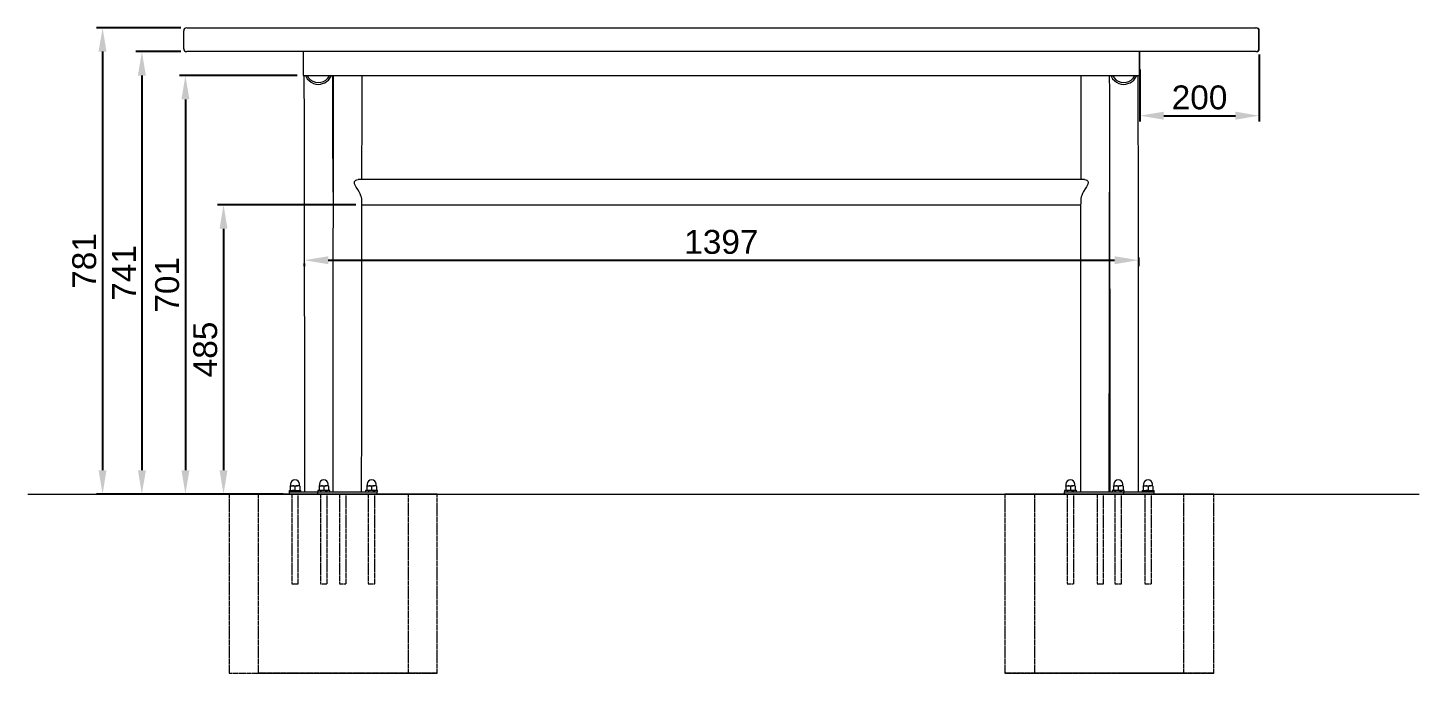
# Model space of a CAD drawing. Header units: millimetres. Extents: x -310 to 4383, y 665 to 4113.
# Drawn here: x -310 to 2019, y 3032 to 4113 of the extents above; entities that cross this region are included whole.
import ezdxf

# ---------------------------------------------------------------- set-up
doc = ezdxf.new("R2010")
doc.units = ezdxf.units.MM
doc.linetypes.add('HIDDEN', pattern=[1.905, 1.27, -0.635])
for name, color, linetype, lineweight in [('ZANO_R', 7, 'Continuous', 0), ('ZANO_R_przerywana', 7, 'HIDDEN', 0), ('ZANO_W', 1, 'Continuous', 0)]:
    doc.layers.add(name, color=color, linetype=linetype, lineweight=lineweight)
doc.styles.add('Arial', font='arial.ttf')
doc.styles.get("Standard").update_dxf_attribs({"font": 'ARIALUNI.TTF'})
doc.dimstyles.new('pl i ang', dxfattribs={"dimtxt": 50, "dimasz": 50, "dimexe": 1.25, "dimexo": 0.625, "dimgap": 10, "dimtad": 1, "dimtoh": 1, "dimtxsty": 'Standard', "dimcen": 2.5, "dimclrd": 1, "dimclre": 1, "dimclrt": 1, "dimadec": 0, "dimazin": 0, "dimtfac": 1, "dimtmove": 0, "dimatfit": 3, "dimfxl": 1, "dimarcsym": 1})

# ---------------------------------------------------------------- blocks, each defined once
blk = doc.blocks.new('*D410')
at = {"layer": 'ZANO_W', "color": 1, "lineweight": -2}
for p, q in [((238.8, 3816.5), (7.2, 3816.5)), ((17.2, 3776.5), (17.2, 3371.7)), ((116.8, 3331.7), (7.2, 3331.7))]:
    blk.add_line(p, q, dxfattribs=at)
at = {"layer": 'ZANO_W', "color": 1}
for points in [[(23.8, 3776.5), (10.5, 3776.5), (17.2, 3816.5)], [(10.5, 3371.7), (23.8, 3371.7), (17.2, 3331.7)]]:
    blk.add_solid(points, dxfattribs=at)
at = {"layer": 'ZANO_W', "color": 1, "insert": (-13.3, 3574.1), "char_height": 40, "attachment_point": 5, "rotation": 90, "style": 'Arial'}
blk.add_mtext('485', dxfattribs=at)
blk = doc.blocks.new('*D411')
at = {"layer": 'ZANO_W', "color": 1, "lineweight": -2}
for p, q in [((140.5, 4033.1), (-56.6, 4033.1)), ((-46.6, 3993.1), (-46.6, 3371.7)), ((65.1, 3331.7), (-56.6, 3331.7))]:
    blk.add_line(p, q, dxfattribs=at)
at = {"layer": 'ZANO_W', "color": 1}
for points in [[(-39.9, 3993.1), (-53.3, 3993.1), (-46.6, 4033.1)], [(-53.3, 3371.7), (-39.9, 3371.7), (-46.6, 3331.7)]]:
    blk.add_solid(points, dxfattribs=at)
at = {"layer": 'ZANO_W', "color": 1, "insert": (-77, 3682.4), "char_height": 40, "attachment_point": 5, "rotation": 90, "style": 'Arial'}
blk.add_mtext('701', dxfattribs=at)
blk = doc.blocks.new('*D412')
at = {"layer": 'ZANO_W', "color": 1, "lineweight": -2}
for p, q in [((-54.5, 4073.1), (-129.5, 4073.1)), ((-119.5, 4033.1), (-119.5, 3371.7)), ((16.8, 3331.7), (-129.5, 3331.7))]:
    blk.add_line(p, q, dxfattribs=at)
at = {"layer": 'ZANO_W', "color": 1}
for points in [[(-112.8, 4033.1), (-126.1, 4033.1), (-119.5, 4073.1)], [(-126.1, 3371.7), (-112.8, 3371.7), (-119.5, 3331.7)]]:
    blk.add_solid(points, dxfattribs=at)
at = {"layer": 'ZANO_W', "color": 1, "insert": (-149.6, 3702.4), "char_height": 40, "attachment_point": 5, "rotation": 90, "style": 'Arial'}
blk.add_mtext('741', dxfattribs=at)
blk = doc.blocks.new('*D413')
at = {"layer": 'ZANO_W', "color": 1, "lineweight": -2}
for p, q in [((-54.5, 4113.1), (-195.3, 4113.1)), ((-185.3, 4073.1), (-185.3, 3371.7)), ((115.9, 3331.7), (-195.3, 3331.7))]:
    blk.add_line(p, q, dxfattribs=at)
at = {"layer": 'ZANO_W', "color": 1}
for points in [[(-178.7, 4073.1), (-192, 4073.1), (-185.3, 4113.1)], [(-192, 3371.7), (-178.7, 3371.7), (-185.3, 3331.7)]]:
    blk.add_solid(points, dxfattribs=at)
at = {"layer": 'ZANO_W', "color": 1, "insert": (-215.8, 3722.4), "char_height": 40, "attachment_point": 5, "rotation": 90, "style": 'Arial'}
blk.add_mtext('781', dxfattribs=at)
blk = doc.blocks.new('*D424')
at = {"layer": 'ZANO_W', "color": 1, "lineweight": -2}
for p, q in [((1548.9, 3728.1), (1548.9, 3713.7)), ((152.4, 3718.4), (152.4, 3713.7)), ((192.4, 3723.7), (1508.9, 3723.7))]:
    blk.add_line(p, q, dxfattribs=at)
at = {"layer": 'ZANO_W', "color": 1}
for points in [[(192.4, 3730.3), (192.4, 3717), (152.4, 3723.7)], [(1508.9, 3717), (1508.9, 3730.3), (1548.9, 3723.7)]]:
    blk.add_solid(points, dxfattribs=at)
at = {"layer": 'ZANO_W', "color": 1, "insert": (850.6, 3754.1), "char_height": 40, "attachment_point": 5, "style": 'Arial'}
blk.add_mtext('1397', dxfattribs=at)
blk = doc.blocks.new('*D425')
at = {"layer": 'ZANO_W', "color": 1, "lineweight": -2}
for p, q in [((1751.1, 4068.1), (1751.1, 3955.8)), ((1551.1, 4043.1), (1551.1, 3955.8)), ((1591.1, 3965.8), (1711.1, 3965.8))]:
    blk.add_line(p, q, dxfattribs=at)
at = {"layer": 'ZANO_W', "color": 1}
for points in [[(1591.1, 3972.5), (1591.1, 3959.1), (1551.1, 3965.8)], [(1711.1, 3959.1), (1711.1, 3972.5), (1751.1, 3965.8)]]:
    blk.add_solid(points, dxfattribs=at)
at = {"layer": 'ZANO_W', "color": 1, "insert": (1651.1, 3996.2), "char_height": 40, "attachment_point": 5, "style": 'Arial'}
blk.add_mtext('200', dxfattribs=at)

msp = doc.modelspace()

# ---------------------------------------------------------------- linework, layer by layer
at = {"layer": 'ZANO_R'}
for p, q in [((-49.5, 4078.1), (-49.5, 4108.1)), ((-44.5, 4113.1), (1745.5, 4113.1)), ((1745.5, 4113.1), (1745.6, 4113.1)), ((1745.5, 4113.1), (1745.5, 4113.1)), ((1745.6, 4113.1), (1745.6, 4113.1)), ((1745.6, 4113.1), (1745.7, 4113.1)), ((1745.7, 4113.1), (1745.7, 4113.1)), ((1745.7, 4113.1), (1745.8, 4113.1)), ((1745.7, 4113.1), (1745.7, 4113.1)), ((1745.8, 4113.1), (1745.8, 4113.1)), ((1745.8, 4113.1), (1745.9, 4113.1)), ((1745.9, 4113.1), (1745.9, 4113.1)), ((1745.9, 4113.1), (1746, 4113.1)), ((1746, 4113.1), (1746, 4113.1)), ((1746, 4113.1), (1746.1, 4113.1)), ((1750.5, 4078.1), (1750.5, 4108.1)), ((1750.6, 4078.1), (1750.6, 4108.1)), ((1750.7, 4078.1), (1750.7, 4108.1)), ((1750.8, 4078.1), (1750.8, 4108.1)), ((1750.9, 4078.1), (1750.9, 4108.1)), ((1751, 4078.1), (1751, 4108.1)), ((1751.1, 4078.1), (1751.1, 4108.1)), ((1745.5, 4073.1), (-44.5, 4073.1)), ((150.5, 4073.1), (150.5, 4033.1)), ((1550.5, 4033.1), (1550.5, 4073.1)), ((1551.1, 4033.1), (1551.1, 4073.1)), ((1745.6, 4073.1), (1745.5, 4073.1)), ((1745.5, 4073.1), (1745.5, 4073.1)), ((1745.6, 4073.1), (1745.6, 4073.1)), ((1745.7, 4073.1), (1745.6, 4073.1)), ((1745.7, 4073.1), (1745.7, 4073.1)), ((1745.8, 4073.1), (1745.7, 4073.1)), ((1745.7, 4073.1), (1745.7, 4073.1)), ((1745.8, 4073.1), (1745.8, 4073.1)), ((1745.9, 4073.1), (1745.8, 4073.1)), ((1745.9, 4073.1), (1745.9, 4073.1)), ((1746, 4073.1), (1745.9, 4073.1)), ((1746, 4073.1), (1746, 4073.1)), ((1746.1, 4073.1), (1746, 4073.1)), ((150.5, 4033.1), (1550.5, 4033.1)), ((1550.5, 4033.1), (1551.1, 4033.1)), ((176, 4021.4), (176, 4021.4)), ((1524.2, 4021.4), (1524.2, 4021.4)), ((1458.5, 3858.9), (242.5, 3858.9)), ((248.8, 3816.5), (1452.1, 3816.5)), ((-310.4, 3331.7), (2018.8, 3331.7)), ((26.8, 3331.7), (75.1, 3331.7)), ((26.8, 3331.7), (326.7, 3331.7)), ((75.1, 3331.7), (225.1, 3331.7)), ((375.1, 3331.7), (75.1, 3331.7)), ((75.1, 3331.7), (176.7, 3331.7)), ((126.8, 3337.7), (126.8, 3335.7)), ((126.8, 3337.7), (146.8, 3337.7)), ((126.8, 3335.7), (126.8, 3331.7)), ((126.8, 3335.7), (174.4, 3335.7)), ((128.8, 3345), (128.8, 3345.7)), ((128.8, 3345.7), (132.8, 3345.7)), ((128.8, 3345), (128.8, 3338.4)), ((128.8, 3337.7), (128.8, 3338.4)), ((129.3, 3348.2), (129.3, 3345.9)), ((131.3, 3331.7), (142.3, 3331.7)), ((132.8, 3345.7), (140.8, 3345.7)), ((136.8, 3345), (136.8, 3338.4)), ((144.8, 3345.7), (140.8, 3345.7)), ((144.3, 3345.9), (144.3, 3348.2)), ((144.8, 3345), (144.8, 3345.7)), ((144.8, 3345), (144.8, 3338.4)), ((144.8, 3337.7), (144.8, 3338.4)), ((146.8, 3335.7), (146.8, 3337.7)), ((174.4, 3335.7), (174.4, 3331.7)), ((174.4, 3335.7), (274.2, 3335.7)), ((175.1, 3337.7), (175.1, 3335.7)), ((195.1, 3337.7), (175.1, 3337.7)), ((177.1, 3345), (177.1, 3345.7)), ((177.1, 3345.7), (181.1, 3345.7)), ((177.1, 3345), (177.1, 3338.4)), ((177.1, 3337.7), (177.1, 3338.4)), ((177.6, 3348.2), (177.6, 3345.9)), ((179.6, 3331.7), (190.6, 3331.7)), ((181.1, 3345.7), (189.1, 3345.7)), ((185.1, 3345), (185.1, 3338.4)), ((193.1, 3345.7), (189.1, 3345.7)), ((192.6, 3345.9), (192.6, 3348.2)), ((193.1, 3345), (193.1, 3345.7)), ((193.1, 3345), (193.1, 3338.4)), ((193.1, 3337.7), (193.1, 3338.4)), ((195.1, 3335.7), (195.1, 3337.7)), ((211.3, 3331.7), (222.3, 3331.7)), ((225.1, 3331.7), (375.1, 3331.7)), ((255.1, 3337.7), (255.1, 3335.7)), ((275.1, 3337.7), (255.1, 3337.7)), ((257.1, 3345), (257.1, 3345.7)), ((257.1, 3345.7), (261.1, 3345.7)), ((257.1, 3345), (257.1, 3338.4)), ((257.1, 3337.7), (257.1, 3338.4)), ((257.6, 3348.2), (257.6, 3345.9)), ((259.6, 3331.7), (270.6, 3331.7)), ((261.1, 3345.7), (269.1, 3345.7)), ((265.1, 3345), (265.1, 3338.4)), ((273.1, 3345.7), (269.1, 3345.7)), ((272.6, 3345.9), (272.6, 3348.2)), ((273.1, 3345), (273.1, 3345.7)), ((273.1, 3345), (273.1, 3338.4)), ((273.1, 3337.7), (273.1, 3338.4)), ((275.1, 3335.7), (274.2, 3335.7)), ((274.4, 3331.7), (274.4, 3335.7)), ((275.1, 3335.7), (275.1, 3337.7)), ((1325, 3331.7), (1474.9, 3331.7)), ((1625, 3331.7), (1325, 3331.7)), ((1675, 3331.7), (1375.1, 3331.7)), ((1424.4, 3335.7), (1424.4, 3331.7)), ((1424.4, 3335.7), (1524.1, 3335.7)), ((1425, 3337.7), (1425, 3335.7)), ((1445, 3337.7), (1425, 3337.7)), ((1427, 3345), (1427, 3345.7)), ((1427, 3345.7), (1431, 3345.7)), ((1427, 3345), (1427, 3338.4)), ((1427, 3337.7), (1427, 3338.4)), ((1427.5, 3348.2), (1427.5, 3345.9)), ((1429.5, 3331.7), (1440.5, 3331.7)), ((1431, 3345.7), (1439, 3345.7)), ((1435, 3345), (1435, 3338.4)), ((1443, 3345.7), (1439, 3345.7)), ((1442.5, 3345.9), (1442.5, 3348.2)), ((1443, 3345), (1443, 3345.7)), ((1443, 3345), (1443, 3338.4)), ((1443, 3337.7), (1443, 3338.4)), ((1445, 3335.7), (1445, 3337.7)), ((1474.9, 3331.7), (1625, 3331.7)), ((1479.5, 3331.7), (1490.5, 3331.7)), ((1505, 3337.7), (1505, 3335.7)), ((1525, 3337.7), (1505, 3337.7)), ((1507, 3345), (1507, 3345.7)), ((1507, 3345.7), (1511, 3345.7)), ((1507, 3345), (1507, 3338.4)), ((1507, 3337.7), (1507, 3338.4)), ((1507.5, 3348.2), (1507.5, 3345.9)), ((1509.5, 3331.7), (1520.5, 3331.7)), ((1511, 3345.7), (1519, 3345.7)), ((1515, 3345), (1515, 3338.4)), ((1523, 3345.7), (1519, 3345.7)), ((1522.5, 3345.9), (1522.5, 3348.2)), ((1523, 3345), (1523, 3345.7)), ((1523, 3345), (1523, 3338.4)), ((1523, 3337.7), (1523, 3338.4)), ((1525, 3335.7), (1524.1, 3335.7)), ((1524.4, 3331.7), (1524.4, 3335.7)), ((1524.9, 3331.7), (1625, 3331.7)), ((1525, 3335.7), (1525, 3337.7)), ((1525, 3335.7), (1575, 3335.7)), ((1555, 3337.7), (1555, 3335.7)), ((1555, 3337.7), (1575, 3337.7)), ((1557, 3345), (1557, 3345.7)), ((1557, 3345.7), (1561, 3345.7)), ((1557, 3345), (1557, 3338.4)), ((1557, 3337.7), (1557, 3338.4)), ((1557.5, 3348.2), (1557.5, 3345.9)), ((1559.5, 3331.7), (1570.5, 3331.7)), ((1561, 3345.7), (1569, 3345.7)), ((1565, 3345), (1565, 3338.4)), ((1573, 3345.7), (1569, 3345.7)), ((1572.5, 3345.9), (1572.5, 3348.2)), ((1573, 3345), (1573, 3345.7)), ((1573, 3345), (1573, 3338.4)), ((1573, 3337.7), (1573, 3338.4)), ((1575, 3335.7), (1575, 3337.7)), ((1575, 3331.7), (1575, 3335.7)), ((1625, 3331.7), (1675, 3331.7))]:
    msp.add_line(p, q, dxfattribs=at)
at = {"layer": 'ZANO_R', "flags": 128}
for points in [[(151.9, 4033.1), (151.9, 4031.4), (151.9, 4023.7), (151.9, 4015.6), (151.9, 4007.3), (151.9, 3998.8), (152, 3989.9), (152, 3980.7), (152, 3971.3), (152, 3961.6), (152, 3951.6), (152.1, 3941.4), (152.1, 3930.8), (152.1, 3920), (152.1, 3909), (152.1, 3897.7), (152.2, 3886.1), (152.2, 3874.3), (152.2, 3862.2), (152.2, 3849.9), (152.2, 3837.3), (152.2, 3824.5), (152.3, 3811.5), (152.3, 3798.2), (152.3, 3784.7), (152.3, 3770.9), (152.3, 3757), (152.3, 3742.8), (152.4, 3728.4), (152.4, 3713.8), (152.4, 3698.9), (152.4, 3683.9), (152.4, 3668.7), (152.4, 3653.2), (152.4, 3637.6), (152.5, 3621.8), (152.5, 3605.8), (152.5, 3589.6), (152.5, 3573.2), (152.5, 3556.7), (152.5, 3540), (152.5, 3523.1), (152.5, 3506), (152.6, 3488.9), (152.6, 3471.5), (152.6, 3454), (152.6, 3436.4), (152.6, 3418.6), (152.6, 3400.7), (152.6, 3382.6), (152.6, 3364.5), (152.6, 3346.2), (152.6, 3335.7)], [(154.3, 4033.1), (154.8, 4031.8), (157.3, 4027.8), (160.3, 4024.5), (163.9, 4021.8), (167.6, 4019.9), (171.7, 4018.7), (175.5, 4018.3), (179.5, 4018.6), (183.1, 4019.5), (186.6, 4021), (189.8, 4023), (192.8, 4025.6), (195.3, 4028.7), (197.4, 4032.3), (197.7, 4033.1)], [(200.9, 4033.1), (200.9, 4031.5), (200.9, 4023.8), (200.9, 4015.7), (200.8, 4007.4), (200.8, 3998.8), (200.8, 3989.9), (200.8, 3980.8), (200.8, 3971.3), (200.7, 3961.6), (200.7, 3951.6), (200.7, 3941.4), (200.7, 3930.8), (200.7, 3920.1), (200.6, 3909), (200.6, 3897.7), (200.6, 3886.1), (200.6, 3874.3), (200.6, 3862.2), (200.5, 3849.9), (200.5, 3837.3), (200.5, 3824.5), (200.5, 3811.4), (200.5, 3798.1), (200.5, 3784.6), (200.4, 3770.9), (200.4, 3756.9), (200.4, 3742.7), (200.4, 3728.3), (200.4, 3713.7), (200.4, 3698.8), (200.4, 3683.8), (200.3, 3668.6), (200.3, 3653.1), (200.3, 3637.5), (200.3, 3621.7), (200.3, 3605.7), (200.3, 3589.5), (200.3, 3573.1), (200.2, 3556.6), (200.2, 3539.8), (200.2, 3523), (200.2, 3505.9), (200.2, 3488.7), (200.2, 3471.4), (200.2, 3453.9), (200.2, 3436.2), (200.2, 3418.5), (200.2, 3400.5), (200.1, 3382.5), (200.1, 3364.3), (200.1, 3346), (200.1, 3335.7)], [(200.5, 3837.7), (200.5, 3839.6), (200.5, 3852.1), (200.5, 3864.4), (200.5, 3876.5), (200.5, 3888.2), (200.4, 3899.8), (200.4, 3911), (200.4, 3922.1), (200.4, 3932.8), (200.4, 3943.3), (200.3, 3953.5), (200.3, 3963.4), (200.3, 3973.1), (200.3, 3982.5), (200.3, 3991.6), (200.2, 4000.4), (200.2, 4009), (200.2, 4017.2), (200.2, 4025.2), (200.2, 4032.9), (200.2, 4033.1)], [(248.9, 3858.9), (248.9, 3864.3), (248.9, 3876.4), (248.9, 3888.1), (248.9, 3899.7), (248.9, 3910.9), (249, 3921.9), (249, 3932.7), (249, 3943.2), (249, 3953.4), (249, 3963.3), (249.1, 3973), (249.1, 3982.3), (249.1, 3991.4), (249.1, 4000.3), (249.1, 4008.8), (249.2, 4017.1), (249.2, 4025), (249.2, 4032.7), (249.2, 4033.1)], [(1452.5, 4033.1), (1452.5, 4031.5), (1452.5, 4023.8), (1452.5, 4015.7), (1452.5, 4007.4), (1452.5, 3998.8), (1452.4, 3989.9), (1452.4, 3980.8), (1452.4, 3971.3), (1452.4, 3961.6), (1452.4, 3951.6), (1452.3, 3941.4), (1452.3, 3930.8), (1452.3, 3920.1), (1452.3, 3909), (1452.3, 3897.7), (1452.2, 3886.1), (1452.2, 3874.3), (1452.2, 3862.2), (1452.2, 3858.9)], [(1500.1, 4033.1), (1500.1, 4031.4), (1500.1, 4023.7), (1500.2, 4015.6), (1500.2, 4007.3), (1500.2, 3998.8), (1500.2, 3989.9), (1500.2, 3980.7), (1500.3, 3971.3), (1500.3, 3961.6), (1500.3, 3951.6), (1500.3, 3941.4), (1500.3, 3930.8), (1500.3, 3920), (1500.4, 3909), (1500.4, 3897.7), (1500.4, 3886.1), (1500.4, 3874.3), (1500.4, 3862.2), (1500.5, 3849.9), (1500.5, 3837.3), (1500.5, 3824.5), (1500.5, 3811.5), (1500.5, 3798.2), (1500.5, 3784.7), (1500.6, 3770.9), (1500.6, 3757), (1500.6, 3742.8), (1500.6, 3728.4), (1500.6, 3713.8), (1500.6, 3698.9), (1500.6, 3683.9), (1500.7, 3668.7), (1500.7, 3653.2), (1500.7, 3637.6), (1500.7, 3621.8), (1500.7, 3605.8), (1500.7, 3589.6), (1500.7, 3573.2), (1500.8, 3556.7), (1500.8, 3540), (1500.8, 3523.1), (1500.8, 3506), (1500.8, 3488.9), (1500.8, 3471.5), (1500.8, 3454), (1500.8, 3436.4), (1500.8, 3418.6), (1500.8, 3400.7), (1500.9, 3382.6), (1500.9, 3364.5), (1500.9, 3346.2), (1500.9, 3335.7)], [(1502.5, 4033.1), (1503.1, 4031.8), (1505.6, 4027.8), (1508.6, 4024.5), (1512.2, 4021.8), (1515.9, 4019.9), (1519.9, 4018.7), (1523.7, 4018.3), (1527.7, 4018.6), (1531.3, 4019.5), (1534.9, 4021), (1538.1, 4023), (1541, 4025.6), (1543.6, 4028.7), (1545.7, 4032.3), (1546, 4033.1)], [(1549.2, 3335.7), (1549.2, 3349.4), (1549.2, 3367.7), (1549.2, 3385.8), (1549.1, 3403.8), (1549.1, 3421.7), (1549.1, 3439.5), (1549.1, 3457.1), (1549.1, 3474.6), (1549.1, 3491.9), (1549.1, 3509.1), (1549.1, 3526.1), (1549.1, 3542.9), (1549, 3559.6), (1549, 3576.1), (1549, 3592.4), (1549, 3608.6), (1549, 3624.6), (1549, 3640.4), (1549, 3656), (1549, 3671.4), (1548.9, 3686.6), (1548.9, 3701.6), (1548.9, 3716.4), (1548.9, 3731), (1548.9, 3745.3), (1548.9, 3759.5), (1548.9, 3773.4), (1548.8, 3787.1), (1548.8, 3800.6), (1548.8, 3813.8), (1548.8, 3826.9), (1548.8, 3839.6), (1548.8, 3852.1), (1548.7, 3864.4), (1548.7, 3876.5), (1548.7, 3888.2), (1548.7, 3899.8), (1548.7, 3911), (1548.6, 3922.1), (1548.6, 3932.8), (1548.6, 3943.3), (1548.6, 3953.5), (1548.6, 3963.4), (1548.5, 3973.1), (1548.5, 3982.5), (1548.5, 3991.6), (1548.5, 4000.4), (1548.5, 4009), (1548.4, 4017.2), (1548.4, 4025.2), (1548.4, 4032.9), (1548.4, 4033.1)], [(248.8, 3823.9), (248.8, 3824.3), (248.6, 3826.7), (248, 3829.1), (247.2, 3831.7), (245.8, 3835), (244.2, 3838.4), (241.9, 3842.3), (239.5, 3846.2), (238.2, 3848.3), (237.2, 3850.4), (236.6, 3851.9), (236.3, 3853.3), (236.3, 3854.5), (236.6, 3855.6), (237.4, 3856.8), (238.4, 3857.7), (240.5, 3858.6), (242.5, 3858.9)], [(1458.5, 3858.9), (1458.5, 3858.9), (1460.6, 3858.6), (1462.6, 3857.6), (1463.5, 3856.9), (1464.3, 3855.9), (1464.7, 3853.8), (1464.1, 3851.2), (1463.1, 3849), (1461.8, 3846.8), (1459.5, 3843), (1457.1, 3838.9), (1455.4, 3835.7), (1454, 3832.3), (1453.1, 3829.6), (1452.4, 3827), (1452.2, 3824.5), (1452.2, 3824)], [(248.4, 3335.7), (248.4, 3349.4), (248.4, 3367.6), (248.4, 3385.8), (248.5, 3403.8), (248.5, 3421.7), (248.5, 3439.4), (248.5, 3457.1), (248.5, 3474.5), (248.5, 3491.8), (248.5, 3509), (248.5, 3526), (248.5, 3542.9), (248.5, 3559.6), (248.6, 3576.1), (248.6, 3592.4), (248.6, 3608.6), (248.6, 3624.5), (248.6, 3640.3), (248.6, 3655.9), (248.6, 3671.3), (248.7, 3686.5), (248.7, 3701.5), (248.7, 3716.3), (248.7, 3730.9), (248.7, 3745.3), (248.7, 3759.4), (248.7, 3773.3), (248.8, 3787), (248.8, 3800.5), (248.8, 3813.8), (248.8, 3824.1)], [(1452.2, 3824.2), (1452.1, 3811.4), (1452.1, 3798.1), (1452.1, 3784.6), (1452.1, 3770.9), (1452.1, 3756.9), (1452.1, 3742.7), (1452, 3728.3), (1452, 3713.7), (1452, 3698.8), (1452, 3683.8), (1452, 3668.6), (1452, 3653.1), (1452, 3637.5), (1451.9, 3621.7), (1451.9, 3605.7), (1451.9, 3589.5), (1451.9, 3573.1), (1451.9, 3556.6), (1451.9, 3539.8), (1451.9, 3523), (1451.9, 3505.9), (1451.8, 3488.7), (1451.8, 3471.4), (1451.8, 3453.9), (1451.8, 3436.2), (1451.8, 3418.5), (1451.8, 3400.5), (1451.8, 3382.5), (1451.8, 3364.3), (1451.8, 3346), (1451.8, 3335.7)], [(1500.1, 3335.7), (1500.1, 3349.4), (1500.1, 3367.6), (1500.1, 3385.8), (1500.1, 3403.8), (1500.1, 3421.7), (1500.1, 3439.4), (1500.1, 3457.1), (1500.1, 3474.5), (1500.1, 3491.8), (1500.2, 3509), (1500.2, 3526), (1500.2, 3542.9), (1500.2, 3559.6), (1500.2, 3576.1), (1500.2, 3592.4), (1500.2, 3608.6), (1500.2, 3624.5), (1500.3, 3640.3), (1500.3, 3655.9), (1500.3, 3671.3), (1500.3, 3686.5), (1500.3, 3701.5), (1500.3, 3716.3), (1500.3, 3730.9), (1500.4, 3745.3), (1500.4, 3759.4), (1500.4, 3773.3), (1500.4, 3787), (1500.4, 3800.5), (1500.4, 3813.8), (1500.5, 3826.8), (1500.5, 3837.6)], [(128.8, 3345), (130.7, 3345.5), (132.8, 3345.7)], [(136.8, 3338.4), (134.8, 3337.9), (132.8, 3337.7)], [(177.1, 3345), (179, 3345.5), (181.1, 3345.7)], [(185.1, 3338.4), (183.1, 3337.9), (181.1, 3337.7)], [(257.1, 3345), (259, 3345.5), (261.1, 3345.7)], [(265.1, 3338.4), (263.1, 3337.9), (261.1, 3337.7)], [(1427, 3345), (1429, 3345.5), (1431, 3345.7)], [(1435, 3338.4), (1433.1, 3337.9), (1431, 3337.7)], [(1507, 3345), (1509, 3345.5), (1511, 3345.7)], [(1515, 3338.4), (1513.1, 3337.9), (1511, 3337.7)], [(1557, 3345), (1559, 3345.5), (1561, 3345.7)], [(1565, 3338.4), (1563.1, 3337.9), (1561, 3337.7)]]:
    msp.add_lwpolyline(points, dxfattribs=at)
at = {"layer": 'ZANO_R'}
for centre, radius, start, end in [((-44.5, 4108.1), 5, 89.9977, 180.0023), ((1745.5, 4108.1), 5, 359.9993, 90.0007), ((1745.6, 4108.1), 5, 359.9996, 90.0004), ((1745.7, 4108.1), 5, 359.9995, 90.0005), ((1745.8, 4108.1), 5, 359.9993, 90.0007), ((1745.9, 4108.1), 5, 359.9996, 90.0004), ((1746, 4108.1), 5, 359.9993, 90.0007), ((1746.1, 4108.1), 5, 359.9993, 90.0007), ((-44.5, 4078.1), 5, 179.9977, 270.0023), ((1745.5, 4078.1), 5, 269.9993, 0.0007), ((1745.6, 4078.1), 5, 269.9996, 0.0004), ((1745.7, 4078.1), 5, 269.9995, 0.0005), ((1745.8, 4078.1), 5, 269.9993, 0.0007), ((1745.9, 4078.1), 5, 269.9996, 0.0004), ((1746, 4078.1), 5, 269.9993, 0.0007), ((1746.1, 4078.1), 5, 269.9993, 0.0007), ((175.9, 4042.4), 20.9, 206.4275, 306.2623), ((177.1, 4041.6), 19.6, 304.8917, 334.1678), ((1524.2, 4042.4), 20.9, 206.4275, 306.2623), ((1525.3, 4041.6), 19.6, 304.8928, 334.1668), ((136.8, 3348.2), 7.5, 0, 180), ((185.1, 3348.2), 7.5, 0, 180), ((265.1, 3348.2), 7.5, 0, 180), ((1435, 3348.2), 7.5, 0, 180), ((1515, 3348.2), 7.5, 0, 180), ((1565, 3348.2), 7.5, 0, 180), ((132.9, 3349.8), 12.1, 250.2276, 269.5166), ((129, 3345.9), 0.25, 270, 0), ((132.7, 3333.6), 12.1, 70.2272, 89.5164), ((141, 3333.1), 12.6, 90.817, 109.4389), ((140.9, 3349.8), 12.1, 250.2276, 269.5166), ((140.7, 3333.6), 12.1, 70.2272, 89.5164), ((140.6, 3350.2), 12.6, 270.8176, 289.4388), ((144.5, 3345.9), 0.25, 180, 270), ((181.2, 3349.8), 12.1, 250.2266, 269.517), ((177.3, 3345.9), 0.25, 270, 0), ((181, 3333.6), 12.1, 70.2275, 89.5167), ((189.3, 3333.1), 12.6, 90.817, 109.4395), ((189.2, 3349.8), 12.1, 250.2266, 269.517), ((189, 3333.6), 12.1, 70.2266, 89.517), ((188.9, 3350.2), 12.6, 270.8176, 289.4388), ((192.8, 3345.9), 0.25, 180, 270), ((261.2, 3349.8), 12.1, 250.2273, 269.5163), ((257.3, 3345.9), 0.25, 270, 0), ((261, 3333.6), 12.1, 70.2275, 89.5167), ((269.3, 3333.1), 12.6, 90.8176, 109.4388), ((269.2, 3349.8), 12.1, 250.2273, 269.5163), ((269, 3333.6), 12.1, 70.2275, 89.5167), ((268.9, 3350.2), 12.6, 270.817, 289.4389), ((272.8, 3345.9), 0.25, 180, 270), ((1431.1, 3349.8), 12.1, 250.2272, 269.5167), ((1427.3, 3345.9), 0.25, 270, 0), ((1430.9, 3333.6), 12.1, 70.2271, 89.5167), ((1439.2, 3333.1), 12.6, 90.8174, 109.4387), ((1439.1, 3349.8), 12.1, 250.2272, 269.5167), ((1438.9, 3333.6), 12.1, 70.2271, 89.5167), ((1438.9, 3350.2), 12.6, 270.8175, 289.4387), ((1442.8, 3345.9), 0.25, 180, 270), ((1511.1, 3349.8), 12.1, 250.2271, 269.5167), ((1507.3, 3345.9), 0.25, 270, 0), ((1510.9, 3333.6), 12.1, 70.2271, 89.5168), ((1519.2, 3333.1), 12.6, 90.8174, 109.4388), ((1519.1, 3349.8), 12.1, 250.2271, 269.5167), ((1518.9, 3333.6), 12.1, 70.2271, 89.5168), ((1518.9, 3350.2), 12.6, 270.8174, 289.4387), ((1522.8, 3345.9), 0.25, 180, 270), ((1561.1, 3349.8), 12.1, 250.2271, 269.5167), ((1557.3, 3345.9), 0.25, 270, 0), ((1560.9, 3333.6), 12.1, 70.2271, 89.5167), ((1569.2, 3333.1), 12.6, 90.8174, 109.4387), ((1569.1, 3349.8), 12.1, 250.2273, 269.5166), ((1568.9, 3333.6), 12.1, 70.2272, 89.5167), ((1568.8, 3350.2), 12.6, 270.8174, 289.4387), ((1572.8, 3345.9), 0.25, 180, 270)]:
    msp.add_arc(centre, radius, start, end, dxfattribs=at)
at = {"layer": 'ZANO_R_przerywana'}
for p, q in [((26.8, 3331.7), (26.8, 3031.7)), ((75.1, 3331.7), (75.1, 3031.7)), ((131.3, 3331.7), (131.3, 3181.7)), ((142.3, 3181.7), (142.3, 3331.7)), ((179.6, 3331.7), (179.6, 3181.7)), ((190.6, 3181.7), (190.6, 3331.7)), ((211.3, 3331.7), (211.3, 3181.7)), ((222.3, 3181.7), (222.3, 3331.7)), ((259.6, 3331.7), (259.6, 3181.7)), ((270.6, 3181.7), (270.6, 3331.7)), ((326.8, 3031.7), (326.8, 3331.7)), ((375.1, 3031.7), (375.1, 3331.7)), ((1325, 3331.7), (1325, 3031.7)), ((1375, 3331.7), (1375, 3031.7)), ((1429.5, 3331.7), (1429.5, 3181.7)), ((1440.5, 3181.7), (1440.5, 3331.7)), ((1479.5, 3331.7), (1479.5, 3181.7)), ((1490.5, 3181.7), (1490.5, 3331.7)), ((1509.5, 3331.7), (1509.5, 3181.7)), ((1520.5, 3181.7), (1520.5, 3331.7)), ((1559.5, 3331.7), (1559.5, 3181.7)), ((1570.5, 3181.7), (1570.5, 3331.7)), ((1625, 3031.7), (1625, 3331.7)), ((1675, 3031.7), (1675, 3331.7)), ((131.3, 3181.7), (142.3, 3181.7)), ((179.6, 3181.7), (190.6, 3181.7)), ((211.3, 3181.7), (222.3, 3181.7)), ((259.6, 3181.7), (270.6, 3181.7)), ((1429.5, 3181.7), (1440.5, 3181.7)), ((1479.5, 3181.7), (1490.5, 3181.7)), ((1509.5, 3181.7), (1520.5, 3181.7)), ((1559.5, 3181.7), (1570.5, 3181.7)), ((26.8, 3031.7), (75.1, 3031.7)), ((26.8, 3031.7), (326.7, 3031.7)), ((75.1, 3031.7), (225.1, 3031.7)), ((375.1, 3031.7), (75.1, 3031.7)), ((75.1, 3031.7), (176.7, 3031.7)), ((225.1, 3031.7), (375.1, 3031.7)), ((1325, 3031.7), (1474.9, 3031.7)), ((1625, 3031.7), (1325, 3031.7)), ((1675, 3031.7), (1375.1, 3031.7)), ((1474.9, 3031.7), (1625, 3031.7)), ((1524.9, 3031.7), (1625, 3031.7)), ((1625, 3031.7), (1675, 3031.7))]:
    msp.add_line(p, q, dxfattribs=at)

# ---------------------------------------------------------------- dimensions: what is measured, and where the dimension line sits
at = {"layer": 'ZANO_W'}
for base, p1, p2, picture, middle in [((-185.3, 3331.7), (-44.5, 4113.1), (125.9, 3331.7), '*D413', (-215.8, 3722.4)), ((-119.5, 3331.7), (-44.5, 4073.1), (26.8, 3331.7), '*D412', (-149.6, 3702.4)), ((-46.6, 3331.7), (150.5, 4033.1), (75.1, 3331.7), '*D411', (-77, 3682.4)), ((17.2, 3331.7), (248.8, 3816.5), (126.8, 3331.7), '*D410', (-13.3, 3574.1))]:
    dim = msp.add_linear_dim(base=base, p1=p1, p2=p2, angle=90, dimstyle='pl i ang', override={"dimtxt": 40, "dimasz": 40, "dimexe": 10, "dimexo": 10, "dimtoh": 0, "dimdec": 0, "dimtxsty": 'Arial', "dimtdec": 0, "dimtmove": 1}, dxfattribs=at)
    dim.commit()
    dim.dimension.update_dxf_attribs({"geometry": picture, "text_midpoint": middle})
for base, p1, p2, picture, middle in [((1751.1, 3965.8), (1551.1, 4053.1), (1751.1, 4078.1), '*D425', (1651.1, 3996.2)), ((1548.8908, 3723.6713), (152.3614, 3728.3819), (1548.8908, 3738.1484), '*D424', (850.6261, 3754.1078))]:
    dim = msp.add_linear_dim(base=base, p1=p1, p2=p2, dimstyle='pl i ang', override={"dimtxt": 40, "dimasz": 40, "dimexe": 10, "dimexo": 10, "dimtoh": 0, "dimdec": 0, "dimtxsty": 'Arial', "dimtdec": 0, "dimtmove": 1}, dxfattribs=at)
    dim.commit()
    dim.dimension.update_dxf_attribs({"geometry": picture, "text_midpoint": middle})

doc.saveas('drawing.dxf')
